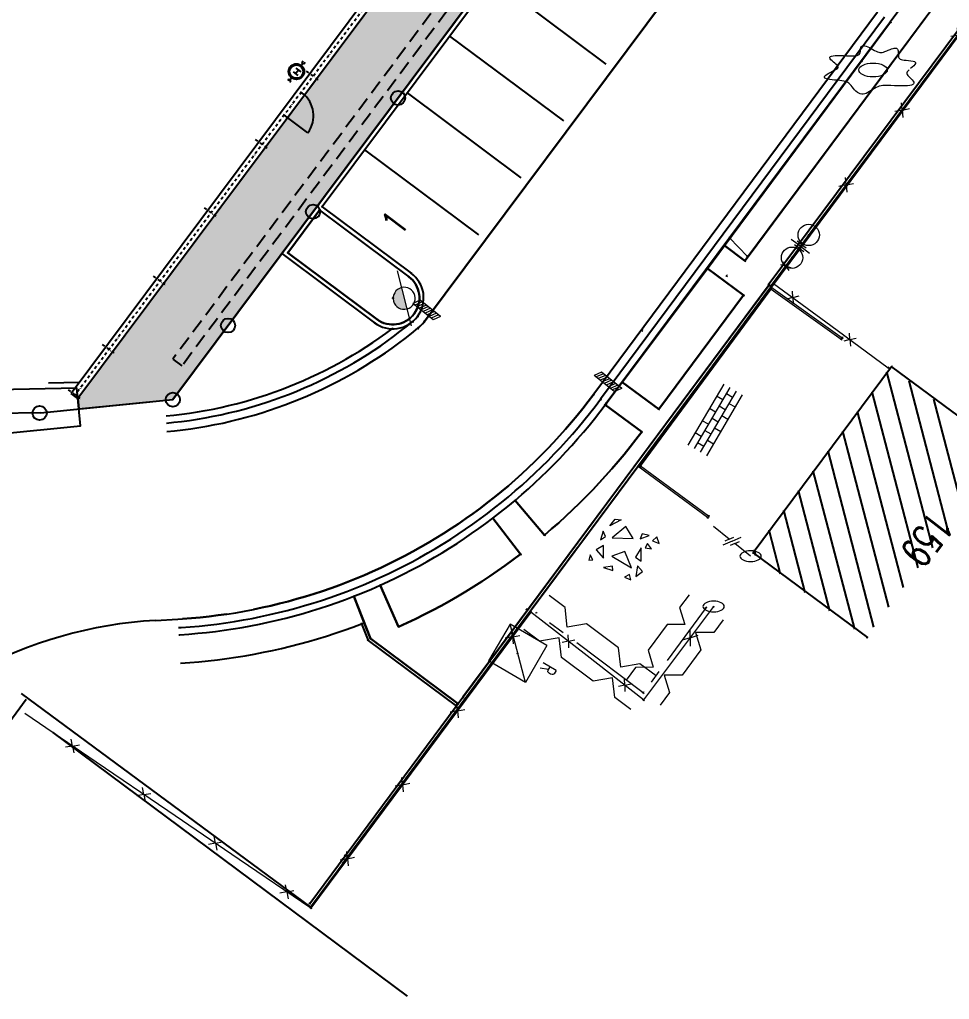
# Model space of a CAD drawing. Header units: millimetres. Extents: x 3476 to 38328, y 1439 to 26921.
# Drawn here: x 32280 to 35552, y 10694 to 14143 of the extents above; entities that cross this region are included whole.
import ezdxf

# ---------------------------------------------------------------- set-up
doc = ezdxf.new("R2010")
doc.units = ezdxf.units.MM
doc.header["$LTSCALE"] = 100
doc.header["$MEASUREMENT"] = 0
doc.linetypes.add('DASHDOT', pattern=[1, 0.5, -0.25, 0, -0.25])
doc.linetypes.add('DASHED', pattern=[0.75, 0.5, -0.25])
doc.layers.get('0').update_dxf_attribs({"linetype": 'CONTINUOUS'})
for name, color, linetype in [('--W-AFSLUITING', 5, 'CONTINUOUS'), ('--W-GELUIDSCHERM', 7, 'CONTINUOUS'), ('--W-GELUIDSCHERM-AS', 7, 'DASHDOT'), ('--W-GELUIDSSCHERM-KOLOM', 7, 'DASHDOT'), ('--W-GOOT', 4, 'CONTINUOUS'), ('--W-GROEN-Z', 1, 'CONTINUOUS'), ('--W-GROEN-ZA', 1, 'CONTINUOUS'), ('--W-HAAG-Z', 5, 'DASHED'), ('--W-HYDRANT', 4, 'CONTINUOUS'), ('--W-KIEZEL-Z', 5, 'CONTINUOUS'), ('--W-OT-SLOK', 7, 'CONTINUOUS'), ('--W-OT-WEG1', 7, 'CONTINUOUS'), ('--W-OT-WEG3', 7, 'CONTINUOUS'), ('--W-PARKEERVAK', 2, 'CONTINUOUS'), ('A-AFSLUITING', 9, 'CONTINUOUS'), ('BT-AFSL', 7, 'CONTINUOUS'), ('BT-BEPL', 7, 'CONTINUOUS'), ('BT-GEBO1', 7, 'CONTINUOUS'), ('BT-GEBO2', 7, 'CONTINUOUS'), ('BT-KAPA', 7, 'CONTINUOUS'), ('BT-WEG1', 7, 'CONTINUOUS'), ('BT-WEG2', 7, 'CONTINUOUS'), ('G-PARKEERVAK-GEMEENTE', 1, 'CONTINUOUS'), ('L-PERCEELSGREN', 7, 'CONTINUOUS')]:
    doc.layers.add(name, color=color, linetype=linetype)
doc.styles.add('ROMANS', font='romans', dxfattribs={"width": 0.7})
doc.styles.get("Standard").update_dxf_attribs({"font": 'romans.shx', "width": 0.7, "height": 62.5})

# ---------------------------------------------------------------- blocks, each defined once
blk = doc.blocks.new('STRMEUB_KABINE_R')
at = {"color": 0, "lineweight": 20}
for p, q in [((-0.75, 0.755), (0.75, 0.755)), ((-0.75, 0.755), (-0.75, -0.75)), ((0.75, 0.755), (-0.75, -0.75)), ((0.75, 0.755), (0.75, -0.75)), ((-0.75, -0.75), (0.75, -0.75))]:
    blk.add_line(p, q, dxfattribs=at)
at = {"color": 0, "insert": (-0.228, 0.951), "char_height": 0.525, "width": 0.80566, "attachment_point": 7}
blk.add_mtext('\\Ftxt.shx|b0;R', dxfattribs=at)
at = {"flags": 1}
for tag, p in [('POINTNUMBER', (0, 0)), ('COMMENT', (0, -1.25))]:
    blk.add_attdef(tag, p, '', height=1, dxfattribs=at)
blk = doc.blocks.new('AFSLUITING_HOUTPRIKKEL')
at = {"color": 0, "lineweight": 5}
blk.add_line((0, 0), (3, 0), dxfattribs=at)
at = {"color": 0, "lineweight": 20}
for q in [(0.825, 0.175), (0.825, -0.175), (1.175, 0.175), (1.175, -0.175)]:
    blk.add_line((1, 0), q, dxfattribs=at)
blk = doc.blocks.new('PALEN_VERLICHTING')
h = blk.add_hatch(color=0)
edge = h.paths.add_edge_path()
edge.add_line((-0.275, -0.275), (0.275, 0.275))
edge.add_arc((0, 0), 0.389, -135, 45, ccw=False)
at = {"color": 0, "lineweight": 20}
blk.add_line((-0.705, -0.705), (0.71, 0.705), dxfattribs=at)
for start, end in [(45, 225), (225, 45)]:
    blk.add_arc((0, 0), 0.389, start, end, dxfattribs=at)
at = {"flags": 1}
for tag, p in [('POINTNUMBER', (0, 0)), ('COMMENT', (0, -1.25))]:
    blk.add_attdef(tag, p, '', height=1, dxfattribs=at)
blk = doc.blocks.new('CIRCLE')
at = {"color": 0, "lineweight": 20}
blk.add_circle((0, 0), 0.375, dxfattribs=at)
at = {"flags": 1}
for tag, p in [('POINTNUMBER', (0, 0)), ('COMMENT', (0, -1.25))]:
    blk.add_attdef(tag, p, '', height=1, dxfattribs=at)
blk = doc.blocks.new('BEPLANTINGEN_LOOFBOOM')
at = {"color": 0, "lineweight": 20}
for p, q in [((0.09, 1.72), (0.145, 1.74)), ((0.145, 1.74), (0.2, 1.74)), ((0.2, 1.74), (0.255, 1.72)), ((-0.23, 1.32), (-0.18, 1.395)), ((-0.18, 1.395), (-0.125, 1.475)), ((-0.125, 1.475), (-0.075, 1.55)), ((-0.075, 1.55), (-0.02, 1.62)), ((-0.02, 1.62), (0.035, 1.68)), ((0.035, 1.68), (0.09, 1.72)), ((0.255, 1.72), (0.315, 1.68)), ((0.315, 1.68), (0.37, 1.62)), ((0.37, 1.62), (0.43, 1.535)), ((0.43, 1.535), (0.49, 1.435)), ((0.49, 1.435), (0.545, 1.33)), ((-1.225, 1.015), (-1.16, 1.055)), ((-1.16, 1.055), (-1.075, 1.075)), ((-1.075, 1.075), (-0.975, 1.085)), ((-0.975, 1.085), (-0.865, 1.09)), ((-0.865, 1.09), (-0.75, 1.09)), ((-0.65, 1.09), (-0.565, 1.095)), ((-0.565, 1.095), (-0.495, 1.105)), ((-0.495, 1.105), (-0.43, 1.13)), ((-0.43, 1.13), (-0.375, 1.16)), ((-0.375, 1.16), (-0.33, 1.2)), ((-0.33, 1.2), (-0.28, 1.255)), ((-0.28, 1.255), (-0.23, 1.32)), ((0.545, 1.33), (0.6, 1.22)), ((0.6, 1.22), (0.655, 1.11)), ((0.655, 1.11), (0.705, 1.015)), ((-1.255, 0.96), (-1.225, 1.015)), ((-1.255, 0.895), (-1.255, 0.96)), ((-1.245, 0.815), (-1.255, 0.895)), ((-1.215, 0.735), (-1.245, 0.815)), ((-1.19, 0.655), (-1.215, 0.735)), ((0.705, 1.015), (0.755, 0.935)), ((0.755, 0.935), (0.8, 0.87)), ((0.8, 0.87), (0.845, 0.82)), ((0.845, 0.82), (0.9, 0.78)), ((0.9, 0.78), (0.96, 0.75)), ((0.96, 0.75), (1.035, 0.73)), ((1.035, 0.73), (1.12, 0.715)), ((1.12, 0.715), (1.215, 0.705)), ((1.215, 0.705), (1.31, 0.69)), ((1.31, 0.69), (1.41, 0.68)), ((-1.26, 0.305), (-1.21, 0.345)), ((-1.21, 0.345), (-1.175, 0.385)), ((-1.16, 0.585), (-1.19, 0.655)), ((-1.175, 0.385), (-1.15, 0.425)), ((-1.145, 0.525), (-1.16, 0.585)), ((-1.15, 0.425), (-1.145, 0.47)), ((-1.145, 0.47), (-1.145, 0.525)), ((1.41, 0.68), (1.5, 0.665)), ((1.5, 0.665), (1.575, 0.645)), ((1.575, 0.645), (1.635, 0.615)), ((1.635, 0.615), (1.68, 0.58)), ((1.705, 0.415), (1.675, 0.34)), ((1.68, 0.58), (1.705, 0.535)), ((1.705, 0.535), (1.715, 0.48)), ((1.715, 0.48), (1.705, 0.415)), ((-1.73, -0.015), (-1.685, 0.025)), ((-1.685, 0.025), (-1.625, 0.07)), ((-1.625, 0.07), (-1.555, 0.115)), ((-1.555, 0.115), (-1.475, 0.165)), ((-1.475, 0.165), (-1.4, 0.215)), ((-1.4, 0.215), (-1.325, 0.26)), ((-1.325, 0.26), (-1.26, 0.305)), ((1.495, 0.075), (1.42, -0.015)), ((1.565, 0.165), (1.495, 0.075)), ((1.625, 0.255), (1.565, 0.165)), ((1.675, 0.34), (1.625, 0.255)), ((-1.765, -0.085), (-1.755, -0.055)), ((-1.755, -0.12), (-1.765, -0.085)), ((-1.755, -0.055), (-1.73, -0.015)), ((-1.73, -0.15), (-1.755, -0.12)), ((-1.69, -0.175), (-1.73, -0.15)), ((-1.635, -0.205), (-1.69, -0.175)), ((-1.57, -0.23), (-1.635, -0.205)), ((-1.495, -0.255), (-1.57, -0.23)), ((-1.425, -0.28), (-1.495, -0.255)), ((-1.355, -0.31), (-1.425, -0.28)), ((-1.295, -0.335), (-1.355, -0.31)), ((-1.25, -0.365), (-1.295, -0.335)), ((1.22, -0.31), (1.205, -0.365)), ((1.25, -0.25), (1.22, -0.31)), ((1.295, -0.185), (1.25, -0.25)), ((1.355, -0.105), (1.295, -0.185)), ((1.42, -0.015), (1.355, -0.105)), ((-1.265, -0.75), (-1.24, -0.665)), ((-1.22, -0.395), (-1.25, -0.365)), ((-1.24, -0.665), (-1.215, -0.59)), ((-1.205, -0.43), (-1.22, -0.395)), ((-1.215, -0.59), (-1.205, -0.525)), ((-1.2, -0.475), (-1.205, -0.43)), ((-1.205, -0.525), (-1.2, -0.475)), ((1.205, -0.365), (1.2, -0.42)), ((1.2, -0.42), (1.205, -0.48)), ((1.205, -0.48), (1.225, -0.55)), ((1.225, -0.55), (1.25, -0.625)), ((1.25, -0.625), (1.28, -0.71)), ((-1.35, -1.075), (-1.34, -1.005)), ((-1.34, -1.005), (-1.32, -0.925)), ((-1.32, -0.925), (-1.295, -0.84)), ((-1.295, -0.84), (-1.265, -0.75)), ((-0.845, -1.02), (-0.915, -1.055)), ((-0.78, -1), (-0.845, -1.02)), ((-0.72, -0.985), (-0.78, -1)), ((-0.67, -0.99), (-0.72, -0.985)), ((-0.625, -1.01), (-0.67, -0.99)), ((-0.58, -1.04), (-0.625, -1.01)), ((1.28, -0.71), (1.31, -0.8)), ((1.31, -0.8), (1.34, -0.89)), ((1.34, -0.89), (1.36, -0.975)), ((1.36, -0.975), (1.375, -1.05)), ((-1.35, -1.135), (-1.35, -1.075)), ((-1.34, -1.175), (-1.35, -1.135)), ((-1.315, -1.2), (-1.34, -1.175)), ((-1.285, -1.215), (-1.315, -1.2)), ((-1.24, -1.215), (-1.285, -1.215)), ((-1.185, -1.2), (-1.24, -1.215)), ((-1.125, -1.17), (-1.185, -1.2)), ((-1.055, -1.135), (-1.125, -1.17)), ((-0.985, -1.095), (-1.055, -1.135)), ((-0.915, -1.055), (-0.985, -1.095)), ((-0.54, -1.09), (-0.58, -1.04)), ((-0.5, -1.155), (-0.54, -1.09)), ((-0.455, -1.235), (-0.5, -1.155)), ((-0.41, -1.325), (-0.455, -1.235)), ((-0.365, -1.42), (-0.41, -1.325)), ((0.305, -1.335), (0.26, -1.41)), ((0.345, -1.265), (0.305, -1.335)), ((0.385, -1.21), (0.345, -1.265)), ((0.425, -1.175), (0.385, -1.21)), ((0.465, -1.15), (0.425, -1.175)), ((0.51, -1.135), (0.465, -1.15)), ((0.565, -1.135), (0.51, -1.135)), ((0.635, -1.145), (0.565, -1.135)), ((0.71, -1.16), (0.635, -1.145)), ((0.8, -1.18), (0.71, -1.16)), ((0.895, -1.2), (0.8, -1.18)), ((0.99, -1.225), (0.895, -1.2)), ((1.08, -1.24), (0.99, -1.225)), ((1.16, -1.245), (1.08, -1.24)), ((1.23, -1.245), (1.16, -1.245)), ((1.285, -1.23), (1.23, -1.245)), ((1.33, -1.205), (1.285, -1.23)), ((1.36, -1.165), (1.33, -1.205)), ((1.375, -1.115), (1.36, -1.165)), ((1.375, -1.05), (1.375, -1.115)), ((-0.315, -1.515), (-0.365, -1.42)), ((-0.27, -1.6), (-0.315, -1.515)), ((-0.22, -1.675), (-0.27, -1.6)), ((-0.17, -1.725), (-0.22, -1.675)), ((0.075, -1.71), (0.025, -1.75)), ((0.12, -1.65), (0.075, -1.71)), ((0.17, -1.575), (0.12, -1.65)), ((0.215, -1.495), (0.17, -1.575)), ((0.26, -1.41), (0.215, -1.495)), ((-0.12, -1.76), (-0.17, -1.725)), ((-0.075, -1.78), (-0.12, -1.76)), ((-0.025, -1.775), (-0.075, -1.78)), ((0.025, -1.75), (-0.025, -1.775))]:
    blk.add_line(p, q, dxfattribs=at)
blk.add_circle((0, 0), 0.5, dxfattribs=at)
at = {"flags": 1}
for tag, p in [('POINTNUMBER', (0, 0)), ('COMMENT', (0, -1.25))]:
    blk.add_attdef(tag, p, '', height=1, dxfattribs=at)
blk = doc.blocks.new('INVISIBLE')
at = {"color": 0, "lineweight": 9}
for p, q in [((-0.0375, 0), (0.0375, 0)), ((0, -0.0375), (0, 0.0375))]:
    blk.add_line(p, q, dxfattribs=at)
at = {"flags": 1}
for tag, p in [('POINTNUMBER', (0, 0)), ('COMMENT', (0, -1.25))]:
    blk.add_attdef(tag, p, '', height=1, dxfattribs=at)
blk = doc.blocks.new('AFSLUITING_POORT')
at = {"color": 0, "lineweight": 5}
for p, q in [((2, 0), (2, 0.4)), ((0, 0), (1.7, 0)), ((1.7, 0), (1.7, 0.2)), ((1.7, 0), (1.7, -0.2)), ((2, 0), (2, -0.4)), ((2.3, 0), (2.3, 0.2)), ((2.3, 0), (4, 0)), ((2.3, 0), (2.3, -0.2))]:
    blk.add_line(p, q, dxfattribs=at)
blk = doc.blocks.new('VERHARDING_KLINKERS')
at = {"color": 0, "lineweight": 20}
for p, q in [((-1.245, 0.375), (1.245, 0.375)), ((-0.75, 0.125), (-0.75, 0.375)), ((-0.25, 0.125), (-0.25, 0.375)), ((0.25, 0.125), (0.25, 0.375)), ((0.75, 0.125), (0.75, 0.375)), ((-1.245, 0.125), (1.245, 0.125)), ((-1, -0.125), (-1, 0.125)), ((-0.5, -0.125), (-0.5, 0.125)), ((0, -0.125), (0, 0.125)), ((0.5, -0.125), (0.5, 0.125)), ((1, -0.125), (1, 0.125)), ((-1.245, -0.125), (1.245, -0.125)), ((-0.75, -0.125), (-0.75, -0.375)), ((-0.25, -0.125), (-0.25, -0.375)), ((0.25, -0.125), (0.25, -0.375)), ((0.75, -0.125), (0.75, -0.375)), ((-1.245, -0.375), (1.245, -0.375))]:
    blk.add_line(p, q, dxfattribs=at)
at = {"flags": 1}
for tag, p in [('POINTNUMBER', (0, 0)), ('COMMENT', (0, -1.25))]:
    blk.add_attdef(tag, p, '', height=1, dxfattribs=at)
blk = doc.blocks.new('VERHARDING_STEENSLAG')
at = {"color": 0, "lineweight": 20}
for p, q in [((-0.84, 0.925), (-1, 0.735)), ((-1, 0.735), (-0.8, 0.67)), ((-0.8, 0.67), (-0.84, 0.925)), ((-0.54, 0.78), (-0.625, 0.57)), ((-0.455, 0.57), (-0.54, 0.78)), ((0.31, 0.92), (0.225, 0.665)), ((0.225, 0.665), (0.58, 0.795)), ((0.58, 0.795), (0.31, 0.92)), ((0.765, 0.71), (0.63, 0.575)), ((0.805, 0.47), (0.765, 0.71)), ((-0.9, 0.48), (-0.825, 0.23)), ((-0.64, 0.265), (-0.9, 0.48)), ((-0.625, 0.57), (-0.455, 0.57)), ((0.02, 0.685), (-0.38, 0.45)), ((-0.38, 0.45), (-0.005, 0.45)), ((-0.005, 0.45), (0.02, 0.685)), ((0.395, 0.52), (0.015, 0.015)), ((0.39, -0.285), (0.395, 0.52)), ((0.63, 0.575), (0.805, 0.47)), ((-0.825, 0.23), (-0.64, 0.265)), ((-0.525, 0.04), (-0.755, -0.395)), ((-0.175, -0.6), (-0.525, 0.04)), ((0.015, 0.015), (0.39, -0.285)), ((0.81, 0), (0.68, -0.085)), ((0.885, -0.34), (0.81, 0)), ((0.68, -0.085), (0.885, -0.34)), ((-0.875, -0.655), (-0.495, -0.89)), ((-0.79, -0.845), (-0.875, -0.655)), ((-0.755, -0.395), (-0.175, -0.6)), ((0.595, -0.51), (0.215, -0.725)), ((0.475, -0.88), (0.595, -0.51)), ((-0.495, -0.89), (-0.79, -0.845)), ((-0.1, -0.83), (-0.22, -1)), ((-0.22, -1), (0.095, -0.925)), ((0.095, -0.925), (-0.1, -0.83)), ((0.215, -0.725), (0.475, -0.88)), ((0.845, -0.8), (0.74, -0.97)), ((0.74, -0.97), (0.915, -0.915)), ((0.915, -0.915), (0.845, -0.8))]:
    blk.add_line(p, q, dxfattribs=at)
at = {"flags": 1}
for tag, p in [('POINTNUMBER', (0, 0)), ('COMMENT', (0, -1.25))]:
    blk.add_attdef(tag, p, '', height=1, dxfattribs=at)
blk = doc.blocks.new('AFSLUITING_HAAG')
at = {"color": 0, "lineweight": 5}
for p, q in [((0, 0.735), (0.74, 0.735)), ((0.74, 0.735), (1.25, 0.225)), ((1.25, 0.225), (1.76, 0.735)), ((1.76, 0.735), (3.24, 0.735)), ((3.24, 0.735), (3.75, 0.225)), ((3.75, 0.225), (4.26, 0.735)), ((4.26, 0.735), (5, 0.735)), ((0, 0), (3.11, 0)), ((3.75, 0), (4.375, 0)), ((0.75, -0.75), (1.25, -0.25)), ((1.25, -0.25), (1.75, -0.75)), ((3.25, -0.75), (3.75, -0.25)), ((3.75, -0.25), (4.25, -0.75)), ((0, -0.75), (0.75, -0.75)), ((1.75, -0.75), (3.25, -0.75)), ((4.25, -0.75), (5, -0.75))]:
    blk.add_line(p, q, dxfattribs=at)
blk = doc.blocks.new('OT_WEG_STRAATKOLK')
at = {"color": 0, "lineweight": 20}
for p, q in [((-1, 0.24), (1, 0.24)), ((-1, 0.24), (-1, -0.22)), ((-0.8, 0.24), (-0.8, -0.22)), ((-0.6, 0.24), (-0.6, -0.22)), ((-0.4, 0.24), (-0.4, -0.22)), ((-0.2, 0.24), (-0.2, -0.22)), ((0, 0.24), (0, -0.22)), ((0.2, 0.24), (0.2, -0.22)), ((0.4, 0.24), (0.4, -0.22)), ((0.6, 0.24), (0.6, -0.22)), ((0.8, 0.24), (0.8, -0.22)), ((1, 0.24), (1, -0.22)), ((-1, -0.22), (1, -0.22))]:
    blk.add_line(p, q, dxfattribs=at)
at = {"flags": 1}
for tag, p in [('POINTNUMBER', (0, 0)), ('COMMENT', (0, -1.25))]:
    blk.add_attdef(tag, p, '', height=1, dxfattribs=at)

msp = doc.modelspace()

# ---------------------------------------------------------------- hatches: boundary and pattern name
at = {"layer": '--W-GROEN-ZA'}
h = msp.add_hatch(dxfattribs=at)
h.set_pattern_fill('GRASS', color=256, scale=100, style=0)
h.set_pattern_definition([(90, (-82915.385, 48275.82), (-70.71068, 70.71068), [18.75, -122.67136]), (45, (-82915.39, 48275.82), (-70.71068, 70.71068), [18.75, -81.25]), (135, (-82915.39, 48275.82), (-70.71068, -70.71068), [18.75, -81.25])])
h.paths.add_polyline_path([(31032.97, 18260.32), (32528.81, 20264.22), (28847.09, 22676.94), (28847.09, 22315.34), (32119.22, 20191.96), (30633.92, 18202.17), (34410.97, 15389.18), (32485.23, 12809.33), (32488.86, 12772.75), (32819.38, 12805.62), (34808.5, 15470.37), (34388.54, 15780.18), (34240.99, 15871.13)])
at = {"layer": 'BT-GEBO2'}
h = msp.add_hatch(dxfattribs=at)
h.set_pattern_fill('_VERTICAAL', color=256, scale=100, angle=-120.3716, style=0, pattern_type=0)
h.set_pattern_definition([(284.6284, (20030.515, 51681.626), (65.5377, 17.10599), [])])
h.paths.add_polyline_path([(35746.11, 12621.47), (35345.16, 12920.18), (34857.71, 12265.91), (35258.67, 11967.19)])

# ---------------------------------------------------------------- linework, layer by layer
at = {"layer": '--W-AFSLUITING'}
for p, q in [((34808.5, 15470.37), (32819.38, 12805.62)), ((32354.06, 12759.35), (32819.38, 12805.62)), ((32354.06, 12759.35), (31847.14, 12749.33))]:
    msp.add_line(p, q, dxfattribs=at)
for centre in [(33612.14, 13867.65), (33313.05, 13466.96), (33013.96, 13066.28), (32819.38, 12805.62), (32350.81, 12758.06)]:
    msp.add_circle(centre, 25, dxfattribs=at)
at = {"layer": '--W-GELUIDSCHERM'}
for p, q in [((34410.97, 15389.18), (32485.23, 12809.33)), ((34368.96, 15383.06), (32461.18, 12827.27)), ((33268.11, 13889.36), (33274.52, 13884.58)), ((33208.29, 13809.23), (33214.7, 13804.44)), ((33294.84, 13744.63), (33214.7, 13804.44)), ((32485.23, 12809.33), (32461.18, 12827.27))]:
    msp.add_line(p, q, dxfattribs=at)
msp.add_arc((33214.7, 13804.44), 100, 323.26002, 53.26002, dxfattribs=at)
at = {"layer": '--W-GELUIDSCHERM-AS', "ltscale": 0.2}
msp.add_line((34389.97, 15386.12), (32473.21, 12818.3), dxfattribs=at)
at = {"layer": '--W-GELUIDSSCHERM-KOLOM', "ltscale": 0.2}
for p, q in [((33289.2, 13961.62), (33337.28, 13925.73)), ((33109.75, 13721.21), (33157.83, 13685.32)), ((32930.29, 13480.8), (32978.38, 13444.91)), ((32750.84, 13240.39), (32798.92, 13204.5)), ((32571.39, 12999.98), (32619.47, 12964.09)), ((32451.75, 12839.71), (32499.83, 12803.82))]:
    msp.add_line(p, q, dxfattribs=at)
at = {"layer": '--W-GOOT'}
msp.add_line((32758.88, 12028.2), (32837.28, 12032.58), dxfattribs=at)
msp.add_arc((32846.29, 10500.7), 1530, 93.27516, 143.49223, dxfattribs=at)
at = {"layer": '--W-GROEN-Z'}
msp.add_lwpolyline([(32485.23, 12809.33), (32488.86, 12772.75), (32819.38, 12805.62), (34808.5, 15470.37), (34388.54, 15780.18), (34240.99, 15871.13), (31032.97, 18260.32), (32528.81, 20264.22), (27202.63, 23754.59), (26940.27, 23887.33), (24070.57, 25754.87), (17410.47, 25631.78), (17311.13, 25079.78), (17601.69, 25085.22), (17649.55, 25351.15), (23988.39, 25468.3), (32119.22, 20191.96), (30633.92, 18202.17), (34410.97, 15389.18)], close=True, dxfattribs=at)
at = {"layer": '--W-HAAG-Z'}
for p, q in [((34670, 15426.94), (32819.47, 12947.84)), ((34726.01, 15435.1), (32851.53, 12923.91)), ((32819.47, 12947.84), (32851.53, 12923.91))]:
    msp.add_line(p, q, dxfattribs=at)
at = {"layer": '--W-HYDRANT'}
for p, q in [((33252.74, 13971.99), (33269.44, 13959.13)), ((33271.3, 13981.84), (33276.95, 13989.04)), ((33273.58, 13992.39), (33277.62, 13997.65)), ((33281.01, 13986.68), (33273.58, 13992.39)), ((33285.06, 13991.94), (33281.01, 13986.68)), ((33237.85, 13938.4), (33232.33, 13931.11)), ((33243.03, 13959.38), (33259.73, 13946.52)), ((33251.55, 13953.3), (33261.39, 13966.08)), ((33228.23, 13933.51), (33224.18, 13928.25)), ((33235.65, 13927.78), (33228.23, 13933.51)), ((33231.6, 13922.53), (33235.65, 13927.78))]:
    msp.add_line(p, q, dxfattribs=at)
for radius in [27.41, 25.68, 23.79]:
    msp.add_circle((33254.25, 13960.37), radius, dxfattribs=at)
at = {"layer": '--W-KIEZEL-Z'}
msp.add_line((32489.85, 12865.67), (32382.19, 12863.54), dxfattribs=at)
msp.add_lwpolyline([(31701.37, 12830.08, 0.8742034), (31688.94, 12721.78, 0.0870763), (32199.13, 12683.65), (32494.8, 12713.05), (32481.64, 12845.38), (31701.37, 12829.96)], format="xyb", dxfattribs=at)
at = {"layer": '--W-OT-WEG1', "linetype": 'Continuous', "lineweight": 25}
for p, q in [((35343.01, 14134.56), (38092.58, 17831.29)), ((34914.43, 13209.11), (38106.05, 17497.71)), ((34922.57, 13203.3), (38104.86, 17479.36))]:
    msp.add_line(p, q, dxfattribs=at)
at = {"layer": '--W-OT-WEG1', "linetype": 'Continuous'}
for p, q in [((34687.66, 15308.49), (33332.79, 13493.41)), ((34690.71, 15287.5), (33344.81, 13484.44)), ((35299.18, 14169.34), (34300.45, 12824.46)), ((35323.17, 14151.53), (34324.43, 12806.65)), ((35345.1, 14135.23), (34344.5, 12791.74)), ((33332.79, 13493.41), (33202.98, 13319.51)), ((33335.83, 13472.42), (33223.98, 13322.56)), ((33335.83, 13472.42), (33649.57, 13238.23)), ((33344.81, 13484.44), (33658.54, 13250.25)), ((33202.98, 13319.51), (33528.74, 13076.35)), ((33223.98, 13322.56), (33537.71, 13088.37)), ((34832.61, 13293.83), (34760.49, 13347.52)), ((34844.41, 13309.73), (34832.61, 13293.83)), ((34827.78, 13172.76), (34700.78, 13267.3)), ((34918.41, 13208.98), (33840.1, 11757.69)), ((34926.43, 13203.02), (33854.09, 11759.76)), ((34827.78, 13172.76), (34529.12, 12771.76)), ((34529.12, 12771.76), (34400.78, 12867.3)), ((34469.4, 12691.54), (34341.05, 12787.1)), ((34127.16, 12328.53), (34024.03, 12450.85)), ((33945.98, 12388.29), (34042.94, 12261.01)), ((33614.17, 12005.95), (33548.6, 12151.9)), ((33456.37, 12113.17), (33514.65, 11964.16)), ((33483.47, 12016.42), (33506.38, 11957.85)), ((33506.38, 11957.85), (33817.22, 11726.89)), ((33514.65, 11964.16), (33823.18, 11734.92)), ((32285.91, 11770.98), (33303.89, 11018.58)), ((33301.12, 11031.62), (33840.1, 11757.69)), ((33303.89, 11018.58), (33854.09, 11759.76))]:
    msp.add_line(p, q, dxfattribs=at)
at = {"layer": '--W-OT-WEG1'}
msp.add_line((35310.45, 15231.72), (33704.63, 13080.45), dxfattribs=at)
at = {"layer": '--W-OT-WEG1', "linetype": 'Continuous'}
for points in [[(32797.19, 12723.02, -902.38), (32822.68, 12725.55, -880.2), (32850.5, 12728.82, -855.85), (32878.27, 12732.57, -831.44), (32905.96, 12736.81, -806.96), (32933.58, 12741.54, -782.43), (32961.1, 12746.76, -757.86), (32988.54, 12752.46, -733.24), (33015.86, 12758.64, -708.6), (33043.07, 12765.31, -683.93), (33070.17, 12772.45, -659.25), (33097.13, 12780.07, -634.56), (33123.95, 12788.17, -609.87), (33150.62, 12796.73, -585.19), (33177.14, 12805.77, -560.52), (33203.5, 12815.27, -535.88), (33229.69, 12825.23, -511.26), (33255.69, 12835.66, -486.69), (33281.51, 12846.54, -462.16), (33307.13, 12857.88, -437.68), (33332.55, 12869.66, -413.27), (33357.75, 12881.89, -388.93), (33382.74, 12894.57, -364.66), (33407.5, 12907.68, -340.47), (33432.02, 12921.23, -316.38), (33456.3, 12935.21, -292.38), (33480.33, 12949.61, -268.5), (33504.11, 12964.44, -244.72), (33527.61, 12979.68, -221.07), (33550.85, 12995.33, -197.54), (33573.81, 13011.39, -174.15), (33596.47, 13027.86, -150.91), (33618.85, 13044.72, -127.81), (33640.92, 13061.97, -104.88), (33662.69, 13079.61, -82.1), (33662.69, 13079.61, -82.1)], [(32795.74, 12747.97, -883.54), (32823.45, 12750.79, -857.55), (32851.09, 12754.09, -831.48), (32878.68, 12757.89, -805.35), (32906.19, 12762.18, -779.17), (32933.62, 12766.96, -752.94), (32960.96, 12772.23, -726.67), (32988.2, 12777.98, -700.37), (33015.34, 12784.21, -674.06), (33042.36, 12790.93, -647.73), (33069.26, 12798.13, -621.39), (33096.02, 12805.81, -595.06), (33122.65, 12813.96, -568.75), (33149.12, 12822.58, -542.45), (33175.44, 12831.68, -516.18), (33201.59, 12841.24, -489.95), (33227.56, 12851.27, -463.77), (33253.36, 12861.75, -437.64), (33278.96, 12872.7, -411.57), (33304.37, 12884.09, -385.58), (33329.56, 12895.94, -359.66), (33354.54, 12908.24, -333.83), (33379.3, 12920.98, -308.09), (33403.83, 12934.15, -282.46), (33428.12, 12947.77, -256.94), (33452.17, 12961.81, -231.54), (33475.96, 12976.28, -206.27), (33499.48, 12991.16, -181.13), (33522.74, 13006.47, -156.14), (33545.73, 13022.19, -131.3), (33568.43, 13038.31, -106.62), (33590.84, 13054.84, -82.1), (33590.84, 13054.84, -82.1)], [(32798.93, 12693.04, -862.1), (32825.91, 12695.73, -839.06), (32854.26, 12699.05, -814.71), (32882.55, 12702.88, -790.3), (32910.77, 12707.2, -765.82), (32938.9, 12712.02, -741.29), (32966.95, 12717.33, -716.72), (32994.9, 12723.14, -692.1), (33022.74, 12729.44, -667.46), (33050.47, 12736.23, -642.79), (33078.07, 12743.51, -618.11), (33105.54, 12751.28, -593.42), (33132.87, 12759.52, -568.73), (33160.05, 12768.25, -544.05), (33187.07, 12777.46, -519.38), (33213.92, 12787.14, -494.74), (33240.6, 12797.29, -470.12), (33267.1, 12807.91, -445.55), (33293.4, 12819, -421.02), (33319.51, 12830.55, -396.54), (33345.41, 12842.56, -372.13), (33371.09, 12855.02, -347.78), (33396.55, 12867.93, -323.52), (33421.77, 12881.29, -299.33), (33446.76, 12895.1, -275.24), (33471.5, 12909.34, -251.24), (33495.98, 12924.02, -227.35), (33520.21, 12939.12, -203.58), (33544.16, 12954.65, -179.93), (33567.83, 12970.6, -156.4), (33591.22, 12986.97, -133.01), (33614.32, 13003.74, -109.77), (33637.12, 13020.92, -86.67), (33659.61, 13038.5, -63.74), (33681.78, 13056.47, -40.96), (33681.78, 13056.47, -40.96)], [(32837.28, 12032.58, -1400.94), (32853.24, 12033.54, -1396.49), (32884.66, 12035.94, -1387.67), (32916.03, 12038.84, -1378.8), (32947.36, 12042.25, -1369.89), (32978.63, 12046.16, -1360.94), (33009.83, 12050.56, -1351.95), (33040.96, 12055.46, -1342.93), (33072, 12060.87, -1333.87), (33102.96, 12066.76, -1324.78), (33133.81, 12073.15, -1315.67), (33164.56, 12080.04, -1306.53), (33195.2, 12087.41, -1297.37), (33225.72, 12095.28, -1288.18), (33256.1, 12103.63, -1278.97), (33286.35, 12112.47, -1269.75), (33316.45, 12121.79, -1260.52), (33346.4, 12131.58, -1251.27), (33376.19, 12141.86, -1242.01), (33405.81, 12152.61, -1232.75), (33435.25, 12163.84, -1223.48), (33464.51, 12175.53, -1214.21), (33493.58, 12187.69, -1204.94), (33522.46, 12200.32, -1195.67), (33551.12, 12213.4, -1186.41), (33579.58, 12226.94, -1177.15), (33607.81, 12240.94, -1167.9), (33635.82, 12255.38, -1158.67), (33663.59, 12270.27, -1149.45), (33691.12, 12285.6, -1140.24), (33718.4, 12301.37, -1131.06), (33745.42, 12317.58, -1121.89), (33772.19, 12334.22, -1112.75), (33798.68, 12351.28, -1103.64), (33824.9, 12368.76, -1094.55), (33850.83, 12386.66, -1085.5), (33876.47, 12404.97, -1076.47), (33901.82, 12423.69, -1067.49), (33926.87, 12442.82, -1058.54), (33951.6, 12462.34, -1049.62), (33976.02, 12482.25, -1040.76), (34000.12, 12502.56, -1031.93), (34023.89, 12523.24, -1023.16), (34047.33, 12544.3, -1014.43), (34070.43, 12565.74, -1005.75), (34093.18, 12587.54, -997.13), (34115.58, 12609.7, -988.56), (34137.62, 12632.22, -980.05), (34159.3, 12655.09, -971.6), (34180.62, 12678.3, -963.21), (34201.55, 12701.85, -954.88), (34222.11, 12725.74, -946.63), (34242.28, 12749.94, -938.44), (34262.07, 12774.47, -930.32), (34281.46, 12799.31, -922.27), (34300.45, 12824.46, -914.3), (34300.45, 12824.46, -914.3)], [(32839.02, 12002.74, -581.44), (32848.8, 12003.3, -578.75), (32880.24, 12005.59, -570.07), (32911.64, 12008.39, -561.34), (32943, 12011.67, -552.57), (32974.29, 12015.45, -543.75), (33005.53, 12019.73, -534.91), (33036.69, 12024.49, -526.02), (33067.78, 12029.75, -517.11), (33098.77, 12035.5, -508.16), (33129.68, 12041.73, -499.19), (33160.48, 12048.45, -490.19), (33191.17, 12055.65, -481.17), (33221.75, 12063.34, -472.12), (33252.19, 12071.51, -463.06), (33282.51, 12080.16, -453.98), (33312.69, 12089.28, -444.88), (33342.72, 12098.88, -435.77), (33372.59, 12108.95, -426.65), (33402.3, 12119.49, -417.53), (33431.84, 12130.5, -408.39), (33461.21, 12141.97, -399.26), (33490.39, 12153.9, -390.12), (33519.38, 12166.29, -380.99), (33548.17, 12179.14, -371.85), (33576.75, 12192.44, -362.73), (33605.12, 12206.19, -353.61), (33633.27, 12220.38, -344.5), (33661.19, 12235.02, -335.4), (33688.88, 12250.09, -326.32), (33716.33, 12265.6, -317.26), (33743.53, 12281.54, -308.21), (33770.47, 12297.9, -299.19), (33797.16, 12314.69, -290.19), (33823.57, 12331.9, -281.22), (33849.71, 12349.52, -272.27), (33875.57, 12367.55, -263.36), (33901.15, 12385.99, -254.47), (33926.43, 12404.83, -245.62), (33951.41, 12424.06, -236.81), (33976.08, 12443.68, -228.04), (34000.44, 12463.7, -219.31), (34024.48, 12484.09, -210.63), (34048.2, 12504.86, -201.99), (34071.58, 12526, -193.39), (34094.63, 12547.51, -184.85), (34117.34, 12569.37, -176.36), (34139.71, 12591.6, -167.92), (34161.71, 12614.17, -159.54), (34183.36, 12637.08, -151.22), (34204.65, 12660.34, -142.96), (34225.57, 12683.93, -134.76), (34246.11, 12707.84, -126.63), (34266.27, 12732.08, -118.56), (34286.05, 12756.63, -110.56), (34305.44, 12781.48, -102.63), (34324.43, 12806.65, -94.78), (34324.43, 12806.65, -94.78)], [(34024.03, 12450.85, -223.13), (34047.48, 12470.93, -214.71), (34070.62, 12491.37, -206.27), (34093.45, 12512.16, -197.83), (34115.97, 12533.29, -189.37), (34138.15, 12554.76, -180.91), (34160.01, 12576.57, -172.45), (34181.53, 12598.71, -163.98), (34202.71, 12621.18, -155.51), (34223.54, 12643.96, -147.04), (34244.03, 12667.06, -138.57), (34264.16, 12690.47, -130.11), (34283.93, 12714.19, -121.66), (34303.34, 12738.2, -113.21), (34322.38, 12762.5, -104.78), (34341.05, 12787.1, -96.35), (34341.05, 12787.1, -96.35)], [(34341.05, 12787.1, -96.35), (34344.5, 12791.74, -94.78), (34344.5, 12791.74, -94.78)], [(34127.16, 12328.53, -211.61), (34152.48, 12350.21, -203.53), (34177.46, 12372.27, -195.43), (34202.11, 12394.71, -187.33), (34226.41, 12417.53, -179.22), (34250.36, 12440.71, -171.1), (34273.96, 12464.25, -162.97), (34297.19, 12488.16, -154.85), (34320.06, 12512.41, -146.72), (34342.55, 12537.01, -138.59), (34364.66, 12561.95, -130.47), (34386.39, 12587.23, -122.35), (34407.74, 12612.83, -114.24), (34428.69, 12638.76, -106.13), (34449.24, 12665, -98.04), (34469.39, 12691.55, -89.96), (34469.39, 12691.55, -89.96)], [(33945.98, 12388.29, -250.4), (33972.34, 12408.71, -241.31), (33998.36, 12429.57, -232.22), (34024.03, 12450.85, -223.13), (34024.03, 12450.85, -223.13)], [(33548.6, 12151.9, -376.86), (33576.68, 12164.77, -368.46), (33604.56, 12178.07, -360.04), (33632.24, 12191.79, -351.62), (33659.7, 12205.94, -343.19), (33686.95, 12220.5, -334.75), (33713.97, 12235.48, -326.3), (33740.75, 12250.86, -317.85), (33767.3, 12266.66, -309.4), (33793.61, 12282.86, -300.96), (33819.67, 12299.45, -292.51), (33845.46, 12316.44, -284.07), (33871, 12333.83, -275.64), (33896.27, 12351.6, -267.21), (33921.27, 12369.75, -258.8), (33945.98, 12388.29, -250.4), (33945.98, 12388.29, -250.4)], [(33614.17, 12005.95, -369.69), (33644.47, 12019.84, -361.35), (33674.55, 12034.19, -352.99), (33704.41, 12049, -344.62), (33734.05, 12064.26, -336.24), (33763.44, 12079.97, -327.86), (33792.6, 12096.13, -319.47), (33821.5, 12112.74, -311.08), (33850.15, 12129.78, -302.69), (33878.53, 12147.25, -294.3), (33906.65, 12165.16, -285.91), (33934.49, 12183.5, -277.52), (33962.04, 12202.25, -269.15), (33989.31, 12221.43, -260.78), (34016.28, 12241.02, -252.42), (34042.94, 12261.01, -244.08), (34042.94, 12261.01, -244.08)], [(33456.37, 12113.17, -403.6), (33487.32, 12125.57, -394.69), (33518.07, 12138.48, -385.77), (33548.6, 12151.9, -376.86), (33548.6, 12151.9, -376.86)], [(32840.47, 11977.75, -576.09), (32844.18, 11977.95, -575.07), (32875.58, 11980.15, -566.42), (32906.94, 11982.83, -557.76), (32938.25, 11985.99, -549.1), (32969.51, 11989.65, -540.44), (33000.71, 11993.79, -531.79), (33031.84, 11998.41, -523.14), (33062.9, 12003.52, -514.49), (33093.87, 12009.11, -505.85), (33124.76, 12015.18, -497.22), (33155.54, 12021.73, -488.61), (33186.22, 12028.75, -480.01), (33216.79, 12036.26, -471.42), (33247.23, 12044.23, -462.86), (33277.55, 12052.68, -454.32), (33307.73, 12061.6, -445.79), (33337.77, 12070.99, -437.3), (33367.66, 12080.84, -428.83), (33397.4, 12091.16, -420.39), (33426.97, 12101.94, -411.98), (33456.37, 12113.17, -403.6), (33456.37, 12113.17, -403.6)], [(32846.26, 11877.89, -576.11), (32878.92, 11880.11, -567.53), (32911.54, 11882.83, -558.95), (32944.12, 11886.05, -550.37), (32976.64, 11889.77, -541.79), (33009.1, 11893.99, -533.21), (33041.49, 11898.71, -524.63), (33073.81, 11903.93, -516.06), (33106.04, 11909.65, -507.5), (33138.17, 11915.86, -498.95), (33170.21, 11922.57, -490.41), (33202.15, 11929.77, -481.89), (33233.96, 11937.46, -473.38), (33265.66, 11945.64, -464.89), (33297.22, 11954.31, -456.42), (33328.65, 11963.46, -447.97), (33359.93, 11973.09, -439.55), (33391.06, 11983.21, -431.15), (33422.04, 11993.81, -422.78), (33452.84, 12004.88, -414.44), (33483.47, 12016.42, -406.14), (33483.47, 12016.42, -406.14)], [(33483.47, 12016.42, -406.14), (33492.79, 12020.04, -403.6), (33492.79, 12020.04, -403.6)]]:
    msp.add_polyline3d(points, dxfattribs=at)
for radius, start, end in [(108.5, 323.26039, 53.26039), (93.5, 233.26039, 53.26039), (108.5, 233.26039, 323.26039), (138.5, 309.52637, 323.26039)]:
    msp.add_arc((33593.64, 13163.3), radius, start, end, dxfattribs=at)
at = {"layer": '--W-OT-WEG3', "linetype": 'Continuous'}
for p, q in [((34844.41, 13309.73), (37349.57, 16685.92)), ((35299.18, 14169.34), (34300.45, 12824.46)), ((34760.49, 13347.52), (35345.1, 14135.23)), ((34700.78, 13267.3), (34760.49, 13347.52)), ((34760.49, 13347.52), (34832.61, 13293.83)), ((34832.61, 13293.83), (34760.49, 13347.52)), ((34832.61, 13293.83), (34844.41, 13309.73)), ((34827.78, 13172.76), (34700.78, 13267.3)), ((34917.64, 13209.27), (33823.18, 11734.92)), ((34529.12, 12771.76), (34827.78, 13172.76)), ((33697.66, 13071.86), (33704.63, 13080.45)), ((33637.12, 13020.92), (33659.61, 13038.5)), ((33659.61, 13038.5), (33681.78, 13056.47)), ((33681.78, 13056.47), (33690.03, 13063.85)), ((33690.03, 13063.85), (33697.66, 13071.86)), ((33614.32, 13003.74), (33637.12, 13020.92)), ((33544.16, 12954.65), (33567.83, 12970.6)), ((33567.83, 12970.6), (33591.22, 12986.97)), ((33591.22, 12986.97), (33614.32, 13003.74)), ((33495.98, 12924.02), (33520.21, 12939.12)), ((33520.21, 12939.12), (33544.16, 12954.65)), ((33446.76, 12895.1), (33471.5, 12909.34)), ((33471.5, 12909.34), (33495.98, 12924.02)), ((33371.09, 12855.02), (33396.55, 12867.93)), ((33396.55, 12867.93), (33421.77, 12881.29)), ((33421.77, 12881.29), (33446.76, 12895.1)), ((34341.05, 12787.1), (34400.78, 12867.3)), ((34400.78, 12867.3), (34529.12, 12771.76)), ((33319.51, 12830.55), (33345.41, 12842.56)), ((33345.41, 12842.56), (33371.09, 12855.02)), ((33213.92, 12787.14), (33240.6, 12797.29)), ((33240.6, 12797.29), (33267.1, 12807.91)), ((33267.1, 12807.91), (33293.4, 12819)), ((33293.4, 12819), (33319.51, 12830.55)), ((34281.46, 12799.31), (34262.07, 12774.47)), ((34300.45, 12824.46), (34281.46, 12799.31)), ((33132.87, 12759.52), (33160.05, 12768.25)), ((33160.05, 12768.25), (33187.07, 12777.46)), ((33187.07, 12777.46), (33213.92, 12787.14)), ((34262.07, 12774.47), (34242.28, 12749.94)), ((34469.39, 12691.55), (34341.05, 12787.1)), ((32994.9, 12723.14), (33022.74, 12729.44)), ((33022.74, 12729.44), (33050.47, 12736.23)), ((33050.47, 12736.23), (33078.07, 12743.51)), ((33078.07, 12743.51), (33105.54, 12751.28)), ((33105.54, 12751.28), (33132.87, 12759.52)), ((34242.28, 12749.94), (34222.11, 12725.74)), ((32854.26, 12699.05), (32882.55, 12702.88)), ((32882.55, 12702.88), (32910.77, 12707.2)), ((32910.77, 12707.2), (32938.9, 12712.02)), ((32938.9, 12712.02), (32966.95, 12717.33)), ((32966.95, 12717.33), (32994.9, 12723.14)), ((34201.55, 12701.85), (34180.62, 12678.3)), ((34222.11, 12725.74), (34201.55, 12701.85)), ((34180.62, 12678.3), (34159.3, 12655.09)), ((34428.69, 12638.76), (34449.24, 12665)), ((34449.24, 12665), (34469.39, 12691.55)), ((34137.62, 12632.22), (34115.58, 12609.7)), ((34159.3, 12655.09), (34137.62, 12632.22)), ((34407.74, 12612.83), (34428.69, 12638.76)), ((34115.58, 12609.7), (34093.18, 12587.54)), ((34386.39, 12587.23), (34407.74, 12612.83)), ((34070.43, 12565.74), (34047.33, 12544.3)), ((34093.18, 12587.54), (34070.43, 12565.74)), ((34342.55, 12537.01), (34364.66, 12561.95)), ((34364.66, 12561.95), (34386.39, 12587.23)), ((34023.89, 12523.24), (34000.12, 12502.56)), ((34047.33, 12544.3), (34023.89, 12523.24)), ((34320.06, 12512.41), (34342.55, 12537.01)), ((34000.12, 12502.56), (33976.02, 12482.25)), ((34273.96, 12464.25), (34297.19, 12488.16)), ((34297.19, 12488.16), (34320.06, 12512.41)), ((33951.6, 12462.34), (33926.87, 12442.82)), ((33976.02, 12482.25), (33951.6, 12462.34)), ((34250.36, 12440.71), (34273.96, 12464.25)), ((33901.82, 12423.69), (33876.47, 12404.97)), ((33926.87, 12442.82), (33901.82, 12423.69)), ((33972.34, 12408.71), (33998.36, 12429.57)), ((33998.36, 12429.57), (34024.03, 12450.85)), ((34024.03, 12450.85), (34127.16, 12328.53)), ((34202.11, 12394.71), (34226.41, 12417.53)), ((34226.41, 12417.53), (34250.36, 12440.71)), ((33850.83, 12386.66), (33824.9, 12368.76)), ((33876.47, 12404.97), (33850.83, 12386.66)), ((33945.98, 12388.29), (33972.34, 12408.71)), ((34042.94, 12261.01), (33945.98, 12388.29)), ((34177.46, 12372.27), (34202.11, 12394.71)), ((33798.68, 12351.28), (33772.19, 12334.22)), ((33824.9, 12368.76), (33798.68, 12351.28)), ((34127.16, 12328.53), (34152.48, 12350.21)), ((34152.48, 12350.21), (34177.46, 12372.27)), ((33745.42, 12317.58), (33718.4, 12301.37)), ((33772.19, 12334.22), (33745.42, 12317.58)), ((33691.12, 12285.6), (33663.59, 12270.27)), ((33718.4, 12301.37), (33691.12, 12285.6)), ((33635.82, 12255.38), (33607.81, 12240.94)), ((33663.59, 12270.27), (33635.82, 12255.38)), ((34016.28, 12241.02), (34042.94, 12261.01)), ((33551.12, 12213.4), (33522.46, 12200.32)), ((33579.58, 12226.94), (33551.12, 12213.4)), ((33607.81, 12240.94), (33579.58, 12226.94)), ((33962.04, 12202.25), (33989.31, 12221.43)), ((33989.31, 12221.43), (34016.28, 12241.02)), ((33493.58, 12187.69), (33464.51, 12175.53)), ((33522.46, 12200.32), (33493.58, 12187.69)), ((33906.65, 12165.16), (33934.49, 12183.5)), ((33934.49, 12183.5), (33962.04, 12202.25)), ((33376.19, 12141.86), (33346.4, 12131.58)), ((33405.81, 12152.61), (33376.19, 12141.86)), ((33435.25, 12163.84), (33405.81, 12152.61)), ((33464.51, 12175.53), (33435.25, 12163.84)), ((33518.07, 12138.48), (33548.6, 12151.9)), ((33548.6, 12151.9), (33614.17, 12005.95)), ((33850.15, 12129.78), (33878.53, 12147.25)), ((33878.53, 12147.25), (33906.65, 12165.16)), ((33286.35, 12112.47), (33256.1, 12103.63)), ((33316.45, 12121.79), (33286.35, 12112.47)), ((33346.4, 12131.58), (33316.45, 12121.79)), ((33456.37, 12113.17), (33487.32, 12125.57)), ((33492.79, 12020.04), (33456.37, 12113.17)), ((33487.32, 12125.57), (33518.07, 12138.48)), ((33792.6, 12096.13), (33821.5, 12112.74)), ((33821.5, 12112.74), (33850.15, 12129.78)), ((33133.81, 12073.15), (33102.96, 12066.76)), ((33164.56, 12080.04), (33133.81, 12073.15)), ((33195.2, 12087.41), (33164.56, 12080.04)), ((33225.72, 12095.28), (33195.2, 12087.41)), ((33256.1, 12103.63), (33225.72, 12095.28)), ((33734.05, 12064.26), (33763.44, 12079.97)), ((33763.44, 12079.97), (33792.6, 12096.13)), ((32916.03, 12038.84), (32884.66, 12035.94)), ((32947.36, 12042.25), (32916.03, 12038.84)), ((32978.63, 12046.16), (32947.36, 12042.25)), ((33009.83, 12050.56), (32978.63, 12046.16)), ((33674.55, 12034.19), (33704.41, 12049)), ((33704.41, 12049), (33734.05, 12064.26)), ((32884.66, 12035.94), (32853.24, 12033.54)), ((33514.65, 11964.16), (33492.79, 12020.04)), ((33614.17, 12005.95), (33644.47, 12019.84)), ((33644.47, 12019.84), (33674.55, 12034.19)), ((33823.18, 11734.92), (33514.65, 11964.16))]:
    msp.add_line(p, q, dxfattribs=at)
at = {"layer": '--W-OT-WEG3'}
msp.add_line((33704.63, 13080.45), (35310.45, 15231.72), dxfattribs=at)
at = {"layer": '--W-OT-WEG3', "linetype": 'Continuous'}
msp.add_lwpolyline([(33335.83, 13472.42), (33649.57, 13238.23, -1), (33537.71, 13088.37), (33223.98, 13322.56), (33335.83, 13472.42)], format="xyb", close=True, dxfattribs=at)
for points in [[(34700.78, 13267.3, 0), (34827.78, 13172.76, -94.99), (34529.12, 12771.76, -89.96), (34400.78, 12867.3, -94.81), (34700.78, 13267.3, -97.9)], [(34341.05, 12787.1, -96.35), (34469.4, 12691.54, -89.96), (34469.39, 12691.55, -89.96), (34449.24, 12665, -98.04), (34428.69, 12638.76, -106.13), (34407.74, 12612.83, -114.24), (34386.39, 12587.23, -122.35), (34364.66, 12561.95, -130.47), (34342.55, 12537.01, -138.59), (34320.06, 12512.41, -146.72), (34297.19, 12488.16, -154.85), (34273.96, 12464.25, -162.97), (34250.36, 12440.71, -171.1), (34226.41, 12417.53, -179.22), (34202.11, 12394.71, -187.33), (34177.46, 12372.27, -195.43), (34152.48, 12350.21, -203.53), (34127.16, 12328.53, -211.61), (34024.03, 12450.85, -216.62), (34047.48, 12470.93, -214.71), (34070.62, 12491.37, -206.27), (34093.45, 12512.16, -197.83), (34115.97, 12533.29, -189.37), (34138.15, 12554.76, -180.91), (34160.01, 12576.57, -172.45), (34181.53, 12598.71, -163.98), (34202.71, 12621.18, -155.51), (34223.54, 12643.96, -147.04), (34244.03, 12667.06, -138.57), (34264.16, 12690.47, -130.11), (34283.93, 12714.19, -121.66), (34303.34, 12738.2, -113.21), (34322.38, 12762.5, -104.78), (34341.05, 12787.1, -96.35)], [(33945.98, 12388.29, 0), (34042.94, 12261.01, -244.08), (34016.28, 12241.02, -252.42), (33989.31, 12221.43, -260.78), (33962.04, 12202.25, -269.15), (33934.49, 12183.5, -277.52), (33906.65, 12165.16, -285.91), (33878.53, 12147.25, -294.3), (33850.15, 12129.78, -302.69), (33821.5, 12112.74, -311.08), (33792.6, 12096.13, -319.47), (33763.44, 12079.97, -327.86), (33734.05, 12064.26, -336.24), (33704.41, 12049, -344.62), (33674.55, 12034.19, -352.99), (33644.47, 12019.84, -361.35), (33614.17, 12005.95, -369.69), (33548.6, 12151.9, -374.97), (33576.68, 12164.77, -368.46), (33604.56, 12178.07, -360.04), (33632.24, 12191.79, -351.62), (33659.7, 12205.94, -343.19), (33686.95, 12220.5, -334.75), (33713.97, 12235.48, -326.3), (33740.75, 12250.86, -317.85), (33767.3, 12266.66, -309.4), (33793.61, 12282.86, -300.96), (33819.67, 12299.45, -292.51), (33845.46, 12316.44, -284.07), (33871, 12333.83, -275.64), (33896.27, 12351.6, -267.21), (33921.27, 12369.75, -258.8), (33945.98, 12388.29, -250.4)]]:
    msp.add_polyline3d(points, dxfattribs=at)
at = {"layer": 'A-AFSLUITING'}
msp.add_line((31155.09, 10196.84), (32303.73, 11750.63), dxfattribs=at)
at = {"layer": 'BT-GEBO1', "linetype": 'Continuous'}
for p, q in [((35348.73, 12920.86), (34862.07, 12265.99)), ((35348.73, 12920.86), (35750.05, 12622.63)), ((34862.07, 12265.99), (35263.4, 11967.76))]:
    msp.add_line(p, q, dxfattribs=at)
at = {"layer": 'BT-WEG1', "lineweight": 9}
for p, q in [((37350.58, 16682.8), (34841.31, 13309.66)), ((36017.02, 14669.55), (34244.84, 12285.3)), ((34841.31, 13309.66), (34778.22, 13375.46)), ((34457.03, 12569.52), (34923.2, 13202.85)), ((34465.42, 12570.8), (34924.53, 13194.53)), ((34923.2, 13202.85), (35175.32, 13023.03)), ((34924.53, 13194.53), (35171.83, 13018.14)), ((34701.25, 12390.12), (34457.03, 12569.52)), ((34704.8, 12394.95), (34465.42, 12570.8)), ((33417.53, 11173.07), (34242.36, 12283.79))]:
    msp.add_line(p, q, dxfattribs=at)
at = {"layer": 'BT-WEG1', "linetype": 'Continuous', "lineweight": 5}
for p, q in [((35171.83, 13018.14), (35175.32, 13023.03)), ((34704.8, 12394.95), (34701.25, 12390.12))]:
    msp.add_line(p, q, dxfattribs=at)
at = {"layer": 'G-PARKEERVAK-GEMEENTE'}
for p, q in [((33942.99, 14285.8), (34343.67, 13986.71)), ((33793.44, 14085.46), (34194.12, 13786.37)), ((33643.9, 13885.12), (34044.58, 13586.03)), ((33494.35, 13684.78), (33895.03, 13385.69))]:
    msp.add_line(p, q, dxfattribs=at)
at = {"layer": 'L-PERCEELSGREN'}
msp.add_line((32396.87, 11633.91), (33643.92, 10706), dxfattribs=at)

# ---------------------------------------------------------------- block references
at = {"layer": '--W-OT-SLOK', "extrusion": (0, 0.803275, -0.595609), "xscale": 60.00000238417488, "yscale": 69.99999880790618, "zscale": 100.0000000000009, "rotation": 53.44396870156128}
msp.add_blockref('OT_WEG_STRAATKOLK', (-33712.56, 7815.01, 10539.81), dxfattribs=at)
at = {"layer": '--W-OT-SLOK', "extrusion": (0, 0.807228, -0.59024), "xscale": 60.00000238420005, "yscale": 69.99999880790793, "zscale": 100.0000000000002, "rotation": 53.82598308363334}
msp.add_blockref('OT_WEG_STRAATKOLK', (-34350.06, 7594.99, 10387.12), dxfattribs=at)
at = {"layer": '--W-OT-WEG1', "xscale": 100, "yscale": 100, "zscale": 100, "rotation": 239.698}
for p in [(35243.67, 13997.95, -100.58), (33332.79, 13493.41, -82.1), (33344.81, 13484.44, -82.1), (34760.49, 13347.52, -97.9), (33202.98, 13319.51, -82.1), (33223.98, 13322.56, -82.1), (34832.61, 13293.83, -93.41), (33658.54, 13250.25, -82.1), (34700.78, 13267.3, -97.9), (33649.57, 13238.23, -82.1), (34917.64, 13209.27, -87.41), (34827.78, 13172.76, -94.99), (34925.79, 13203.47, -87.15), (33593.64, 13163.3, -82.1), (33528.74, 13076.35, -82.1), (33537.71, 13088.37, -82.1), (33662.69, 13079.61, -82.1), (33680.59, 13098.4, -82.1), (33704.63, 13080.45, -40.96), (33590.84, 13054.84, -82.1), (33681.78, 13056.47, -40.96), (34400.78, 12867.3, -94.81), (34300.45, 12824.46, -914.3), (34324.43, 12806.65, -94.78), (34341.05, 12787.1, -96.2), (34341.05, 12787.1, -96.35), (34344.5, 12791.74, -94.78), (34344.5, 12791.74, -94.78), (34529.12, 12771.76, -89.96), (34469.39, 12691.55, -89.96), (34469.4, 12691.54, -89.96), (34024.03, 12450.85, -216.62), (34024.03, 12450.85, -223.13), (33945.98, 12388.29, -244.08), (33945.98, 12388.29, -250.4), (34127.16, 12328.53, -211.61), (34042.94, 12261.01, -244.08), (33548.6, 12151.9, -374.97), (33548.6, 12151.9, -376.86), (33456.37, 12113.17, -403.6), (33483.47, 12016.42, -406.14), (33492.79, 12020.04, -403.6), (33614.17, 12005.95, -369.69), (33514.65, 11964.16, -403.6), (33506.38, 11957.85, -406.06), (33840.1, 11757.69, -81.87), (33854.09, 11759.76, -81.87), (33817.22, 11726.89, -75.03), (33823.18, 11734.92, -75.03), (33417.02, 11188.43, -87.89), (33425.94, 11200.5, -87.89), (33301.12, 11031.62, -87.89), (33303.89, 11018.58, -85.81)]:
    msp.add_blockref('INVISIBLE', p, dxfattribs=at)
at = {"layer": '--W-OT-WEG3', "xscale": 100, "yscale": 100, "zscale": 100, "rotation": 239.698}
for p in [(35345.1, 14135.23), (33335.83, 13472.42), (34781.24, 13375.45), (33202.98, 13319.51), (34918.41, 13208.98), (34470.09, 13048.83), (33840.1, 11757.69)]:
    msp.add_blockref('INVISIBLE', p, dxfattribs=at)
at = {"layer": 'BT-AFSL', "lineweight": 9, "yscale": 100, "zscale": 100, "row_count": 1, "row_spacing": 0}
for p, xscale, rotation, column_count, column_spacing in [((35648.73, 14176.63), 109.7869200509281, 233.2179118963438, 3, 329.3607601537873), ((34933.66, 13214.43), 83.37172243375659, 323.6414269652362, 2, 250.115167302311), ((34079.26, 12057.74), 108.1828047842412, 233.3817238353194, 4, 324.5484143545916), ((34475.59, 11748.74), 83.75847795404266, 142.0576307108302, 2, 251.2754338614215), ((33304.91, 11015.77), 101.4291004369254, 145.7883761542814, 4, 304.2873013097409)]:
    msp.add_blockref('AFSLUITING_HOUTPRIKKEL', p, dxfattribs=dict(at, xscale=xscale, rotation=rotation, column_count=column_count, column_spacing=column_spacing))
at = {"layer": 'BT-AFSL', "lineweight": 9, "yscale": 100, "zscale": 100}
for name, p, xscale, rotation in [('CIRCLE', (35057.11, 13385.36), 100, 239.6284), ('AFSLUITING_POORT', (35057.11, 13385.36), 24.88324339455629, 233.8332855158849), ('INVISIBLE', (35057.1, 13385.26), 100, 239.6284), ('CIRCLE', (34998.37, 13305), 100, 239.6284), ('AFSLUITING_HOUTPRIKKEL', (34998.46, 13305.49), 37.25328973490141, 234.5675234107545), ('INVISIBLE', (34998.46, 13305.49), 100, 239.6284), ('INVISIBLE', (34933.66, 13214.43), 100, 239.6284), ('INVISIBLE', (35336.51, 12917.88), 100, 239.6284), ('AFSLUITING_HAAG', (34474.75, 11773.29), 94.09580410241107, 143.135457795721), ('AFSLUITING_HAAG', (34696.47, 12074.02), 74.72538116625635, 233.5989219554099), ('AFSLUITING_HOUTPRIKKEL', (34722.32, 12076.79), 136.8253287039023, 233.0527555350559), ('INVISIBLE', (34474.75, 11773.29), 100, 239.6284), ('INVISIBLE', (34475.59, 11748.74), 100, 239.6284), ('INVISIBLE', (33304.91, 11015.77), 100, 239.6284)]:
    msp.add_blockref(name, p, dxfattribs=dict(at, xscale=xscale, rotation=rotation))
at = {"layer": 'BT-AFSL', "lineweight": 9, "extrusion": (0, 0.805923, -0.592021), "xscale": 54.97241353262741, "yscale": 100.0000000000002, "zscale": 99.99999999999869, "rotation": 53.69944415421299}
msp.add_blockref('AFSLUITING_POORT', (-34852.56, 7193.29, 9921.32), dxfattribs=at)
at = {"layer": 'BT-AFSL', "lineweight": 9, "extrusion": (0, 0.862764, -0.505606), "xscale": 99.99999999999969, "yscale": 100.0000000000005, "zscale": 99.99999999999889, "rotation": 59.62839999999989}
for name, p in [('CIRCLE', (-34852.56, 6195.9, 10572.65)), ('CIRCLE', (-34722.38, 6106.3, 10419.76)), ('INVISIBLE', (-34696.47, 6104.7, 10417.03)), ('INVISIBLE', (-34722.32, 6106.1, 10419.42)), ('INVISIBLE', (-34065.44, 6101.68, 10411.87)), ('INVISIBLE', (-34079.26, 6096.47, 10402.99)), ('INVISIBLE', (-34098.34, 6095.36, 10401.1))]:
    msp.add_blockref(name, p, dxfattribs=at)
at = {"layer": 'BT-BEPL', "lineweight": 9, "extrusion": (0, 0.872438, 0.488725), "xscale": 99.99999999999913, "yscale": 100.0000000000001, "zscale": 99.99999999999886, "rotation": 59.62839999999971}
msp.add_blockref('BEPLANTINGEN_LOOFBOOM', (-35283.56, -6825.55, 12184.5), dxfattribs=at)
at = {"layer": 'BT-GEBO1', "xscale": 100, "yscale": 100, "zscale": 100, "rotation": 239.698}
msp.add_blockref('INVISIBLE', (35348.73, 12920.86), dxfattribs=at)
at = {"layer": 'BT-GEBO1', "extrusion": (0, 0.863378, -0.504558), "xscale": 99.9999999999995, "yscale": 99.99999999999946, "zscale": 99.99999999999882, "rotation": 59.69799999999982}
for p in [(-34862.07, 6188.9, 10590.19), (-35263.4, 6038.43, 10332.7)]:
    msp.add_blockref('INVISIBLE', p, dxfattribs=at)
at = {"layer": 'BT-KAPA', "lineweight": 9, "xscale": 100, "yscale": 100, "zscale": 100, "rotation": 239.6284}
for name, p in [('PALEN_VERLICHTING', (33633.75, 13162.19)), ('STRMEUB_KABINE_R', (34032.81, 11912.78))]:
    msp.add_blockref(name, p, dxfattribs=at)
at = {"layer": 'BT-WEG1', "lineweight": 9, "xscale": 100, "yscale": 100, "zscale": 100, "rotation": 239.6284}
for p in [(34778.22, 13375.46), (34841.31, 13309.66), (34768.53, 13241.07), (34923.2, 13202.85), (34924.53, 13194.53), (35171.83, 13018.14), (35175.32, 13023.03), (34457.03, 12569.52), (34465.42, 12570.8), (34701.25, 12390.12), (34704.8, 12394.95), (33417.53, 11173.07)]:
    msp.add_blockref('INVISIBLE', p, dxfattribs=at)
at = {"layer": 'BT-WEG1', "lineweight": 9, "extrusion": (0, 0.862764, -0.505606), "xscale": 99.99999999999969, "yscale": 100.0000000000005, "zscale": 99.99999999999889, "rotation": 59.62839999999989}
msp.add_blockref('INVISIBLE', (-34032.81, 6023.18, 10277.92), dxfattribs=at)
at = {"layer": 'BT-WEG2', "lineweight": 9, "xscale": 100, "yscale": 100, "zscale": 100, "rotation": 239.6284}
for name, p in [('VERHARDING_KLINKERS', (34727.59, 12733.97)), ('VERHARDING_STEENSLAG', (34408.9, 12273.38))]:
    msp.add_blockref(name, p, dxfattribs=at)

# ---------------------------------------------------------------- texts
at = {"layer": '--W-PARKEERVAK', "style": 'ROMANS', "width": 0.7}
msp.add_text('1', height=90, rotation=53.11985, dxfattribs=at).set_placement((33620.28, 13379.95))
at = {"layer": 'BT-GEBO2', "insert": (35473.74, 12313.31), "char_height": 105, "width": 461.4258, "attachment_point": 5, "rotation": 232.24075}
msp.add_mtext('\\Ftxt.shx|b0;159', dxfattribs=at)

doc.saveas('drawing.dxf')
